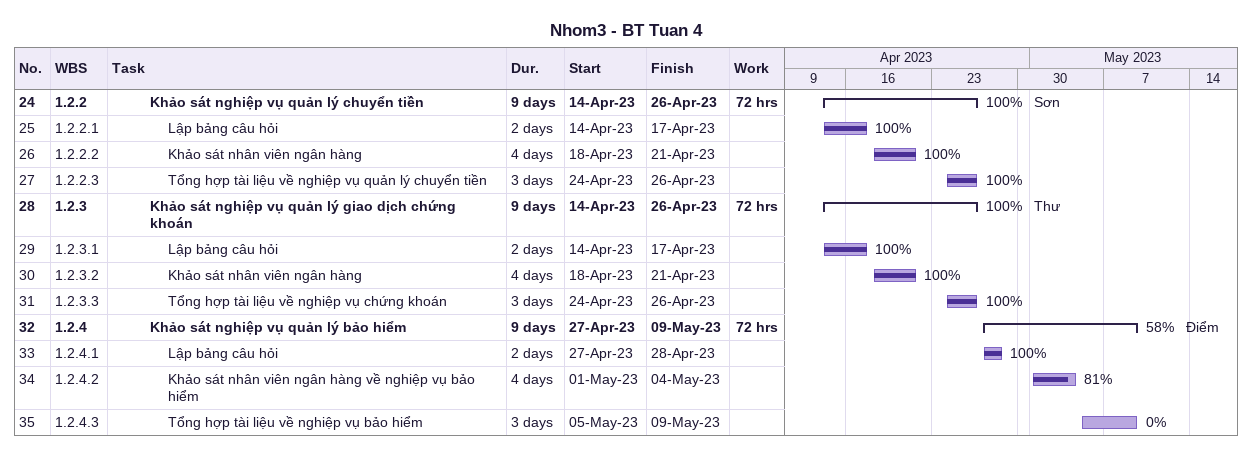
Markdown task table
Nhom3 - BT Tuan 4

| ID | WBS | Task | Duration | Start | Finish | Resources | % complete | Work (h) |
|---|---|---|---|---|---|---|---|---|
| 24 | 1.2.2 | **Khảo sát nghiệp vụ quản lý chuyển tiền** | 9d | 2023-04-14 | 2023-04-26 | Sơn | 100 | 72 |
| 25 | 1.2.2.1 | Lập bảng câu hỏi | 2d | 2023-04-14 | 2023-04-17 |  | 100 |  |
| 26 | 1.2.2.2 | Khảo sát nhân viên ngân hàng | 4d | 2023-04-18 | 2023-04-21 |  | 100 |  |
| 27 | 1.2.2.3 | Tổng hợp tài liệu về nghiệp vụ quản lý chuyển tiền | 3d | 2023-04-24 | 2023-04-26 |  | 100 |  |
| 28 | 1.2.3 | **Khảo sát nghiệp vụ quản lý giao dịch chứng khoán** | 9d | 2023-04-14 | 2023-04-26 | Thư | 100 | 72 |
| 29 | 1.2.3.1 | Lập bảng câu hỏi | 2d | 2023-04-14 | 2023-04-17 |  | 100 |  |
| 30 | 1.2.3.2 | Khảo sát nhân viên ngân hàng | 4d | 2023-04-18 | 2023-04-21 |  | 100 |  |
| 31 | 1.2.3.3 | Tổng hợp tài liệu về nghiệp vụ chứng khoán | 3d | 2023-04-24 | 2023-04-26 |  | 100 |  |
| 32 | 1.2.4 | **Khảo sát nghiệp vụ quản lý bảo hiểm** | 9d | 2023-04-27 | 2023-05-09 | Điểm | 58 | 72 |
| 33 | 1.2.4.1 | Lập bảng câu hỏi | 2d | 2023-04-27 | 2023-04-28 |  | 100 |  |
| 34 | 1.2.4.2 | Khảo sát nhân viên ngân hàng về nghiệp vụ bảo hiểm | 4d | 2023-05-01 | 2023-05-04 |  | 81 |  |
| 35 | 1.2.4.3 | Tổng hợp tài liệu về nghiệp vụ bảo hiểm | 3d | 2023-05-05 | 2023-05-09 |  | 0 |  |
